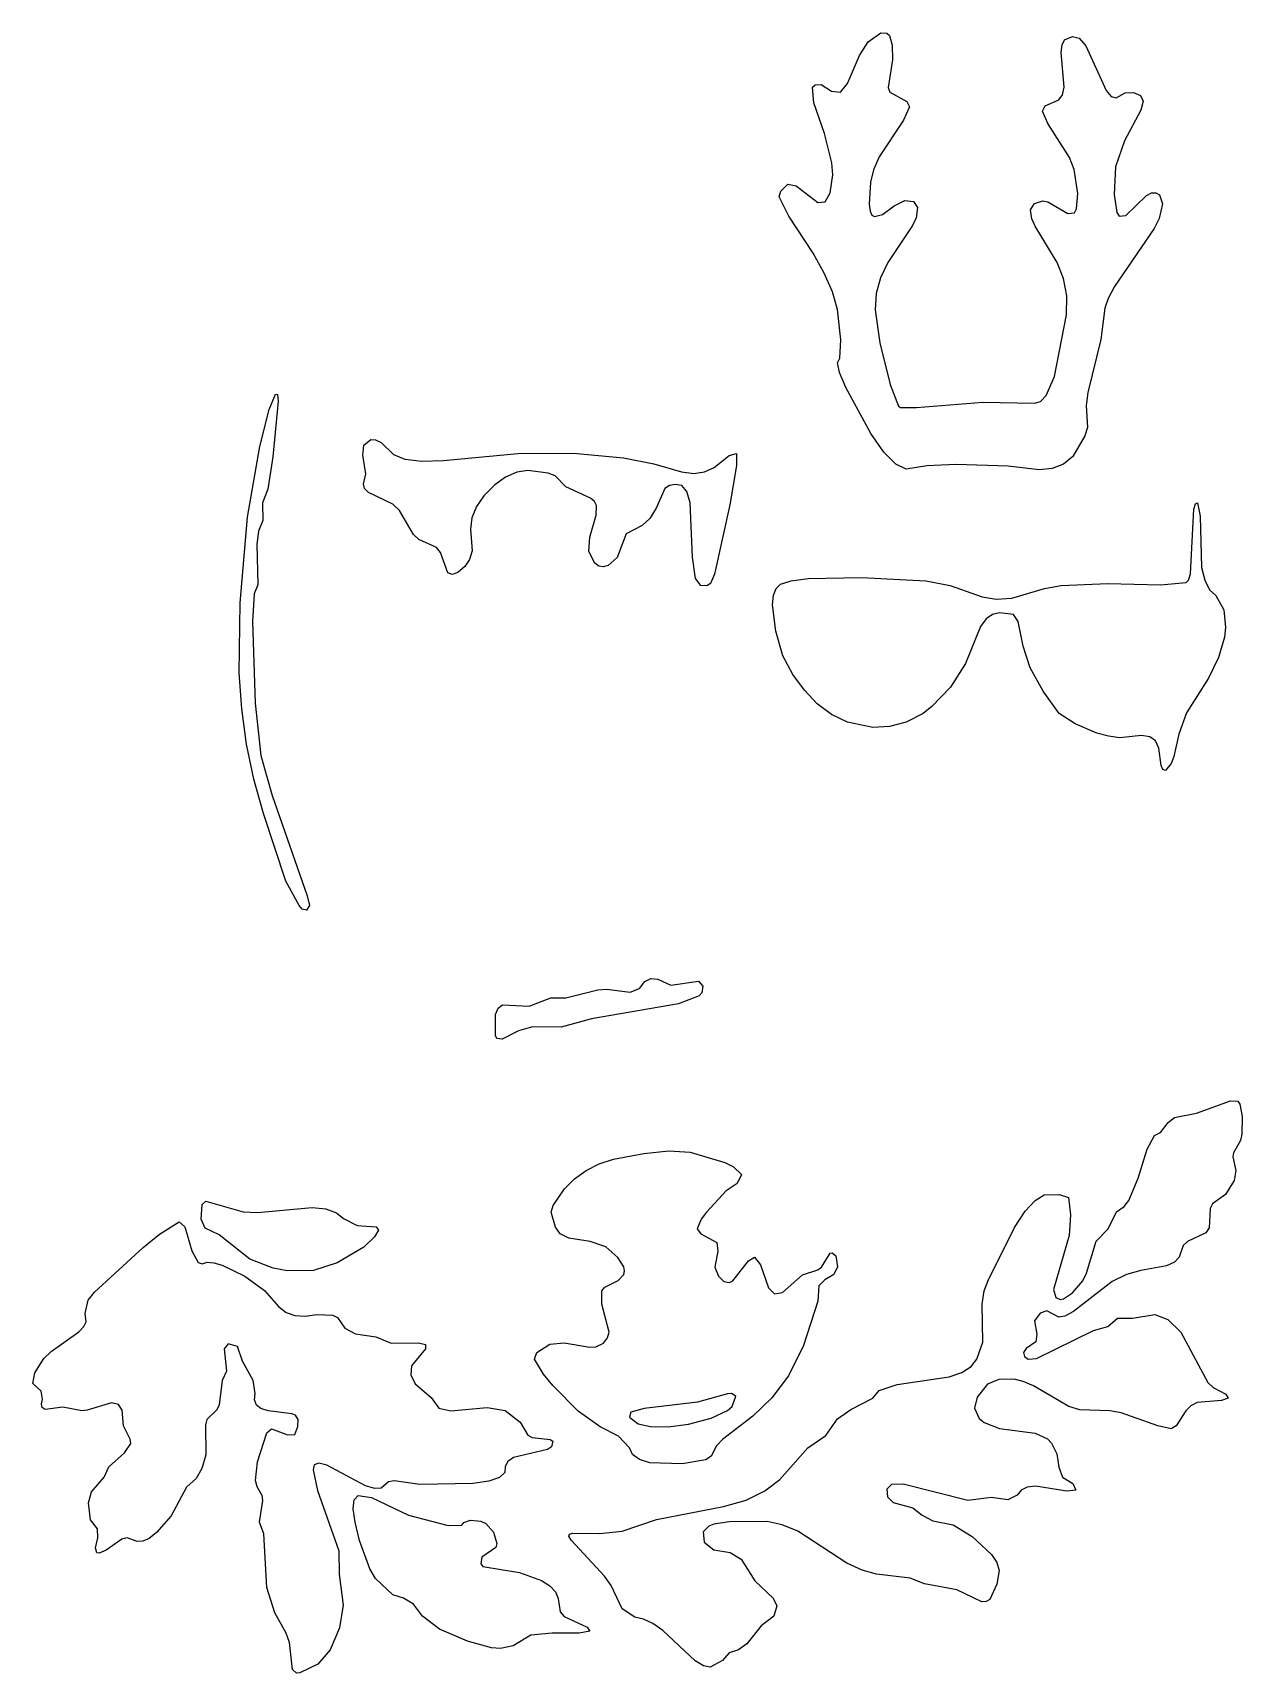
# Model space of a CAD drawing. Header units: millimetres. Extents: x 0 to 28, y 0 to 38.
import ezdxf

# ---------------------------------------------------------------- set-up
doc = ezdxf.new("R2010")
doc.units = ezdxf.units.MM

msp = doc.modelspace()

# ---------------------------------------------------------------- linework, layer by layer
at = {"layer": 'CUT'}
for points in [[(20.256, 27.928), (20.013, 28.044), (19.738, 28.319), (19.431, 28.753), (18.853, 29.819), (18.709, 30.169), (18.663, 30.397), (18.712, 30.503), (18.738, 30.927), (18.663, 31.631), (18.544, 32.042), (18.356, 32.477), (18.1, 32.934), (17.534, 33.794), (17.306, 34.241), (17.345, 34.373), (17.509, 34.537), (17.703, 34.497), (18.208, 34.116), (18.375, 34.125), (18.488, 34.334), (18.55, 34.756), (18.531, 35.034), (18.363, 35.713), (18.116, 36.425), (18.081, 36.787), (18.144, 36.838), (18.283, 36.848), (18.519, 36.692), (18.734, 36.669), (18.891, 36.872), (19.169, 37.525), (19.372, 37.838), (19.663, 38.048), (19.809, 38.041), (19.864, 37.984), (19.931, 37.759), (19.941, 37.422), (19.833, 36.778), (19.873, 36.672), (20.269, 36.452), (20.334, 36.331), (20.189, 36.023), (19.625, 35.17), (19.5, 34.873), (19.425, 34.581), (19.397, 34.07), (19.416, 33.911), (19.456, 33.816), (19.519, 33.784), (19.705, 33.834), (19.972, 34.034), (20.222, 34.159), (20.422, 34.134), (20.516, 33.997), (20.484, 33.759), (20.4, 33.577), (19.828, 32.719), (19.658, 32.367), (19.561, 32.002), (19.538, 31.622), (19.647, 30.858), (19.881, 29.888), (20.078, 29.391), (20.122, 29.359), (20.495, 29.358), (22.039, 29.481), (23.228, 29.461), (23.366, 29.497), (23.502, 29.639), (23.694, 30.075), (23.975, 31.509), (23.977, 31.945), (23.905, 32.348), (23.759, 32.719), (23.244, 33.562), (23.166, 33.731), (23.134, 33.941), (23.228, 34.088), (23.425, 34.15), (23.538, 34.125), (24.006, 33.856), (24.159, 33.875), (24.206, 33.963), (24.234, 34.325), (24.152, 34.877), (24.042, 35.155), (23.542, 35.942), (23.416, 36.231), (23.481, 36.352), (23.791, 36.497), (23.877, 36.608), (23.917, 36.786), (23.848, 37.591), (23.87, 37.772), (23.928, 37.888), (24.109, 37.961), (24.266, 37.928), (24.419, 37.745), (24.891, 36.708), (25.009, 36.573), (25.122, 36.541), (25.331, 36.653), (25.528, 36.666), (25.691, 36.591), (25.753, 36.466), (25.7, 36.252), (25.316, 35.544), (25.109, 34.941), (25.078, 34.3), (25.138, 33.884), (25.191, 33.794), (25.345, 33.812), (25.831, 34.278), (25.944, 34.334), (26.044, 34.338), (26.131, 34.287), (26.198, 34.084), (26.122, 33.744), (26.006, 33.506), (25.083, 32.161), (24.936, 31.883), (24.863, 31.659), (24.769, 30.933), (24.467, 29.702), (24.427, 29.405), (24.462, 28.897), (24.4, 28.703), (24.116, 28.222), (23.902, 28.042), (23.642, 27.939), (23.337, 27.913), (22.62, 28), (21.416, 28.038), (20.733, 28.005)], [(6.348, 17.695), (6.247, 17.725), (6.175, 17.805), (5.866, 18.372), (5.35, 19.938), (5.125, 20.737), (4.956, 21.548), (4.844, 22.37), (4.788, 23.203), (4.806, 24.83), (4.975, 26.812), (5.266, 28.453), (5.484, 29.314), (5.628, 29.669), (5.672, 29.656), (5.688, 29.505), (5.566, 28.216), (5.447, 27.462), (5.325, 27.15), (5.336, 26.734), (5.237, 26.491), (5.194, 26.189), (5.219, 25.248), (5.137, 25.034), (5.094, 24.394), (5.156, 22.502), (5.288, 21.288), (5.552, 20.359), (6.361, 18.03), (6.419, 17.803)], [(15.809, 25.494), (15.716, 25.278), (15.634, 25.222), (15.491, 25.227), (15.372, 25.388), (15.302, 25.883), (15.248, 27.148), (15.17, 27.408), (15.053, 27.55), (14.897, 27.575), (14.766, 27.55), (14.659, 27.475), (14.458, 27.022), (14.306, 26.781), (14.128, 26.62), (13.759, 26.428), (13.552, 25.88), (13.341, 25.694), (13.23, 25.659), (13.127, 25.678), (13.031, 25.75), (12.895, 26.017), (12.916, 26.353), (13.066, 26.864), (13.072, 27.087), (13.023, 27.177), (12.933, 27.255), (12.364, 27.519), (12.114, 27.773), (11.955, 27.833), (11.481, 27.9), (11.222, 27.856), (10.966, 27.744), (10.713, 27.562), (10.463, 27.312), (10.286, 27.058), (10.183, 26.798), (10.153, 26.534), (10.189, 26.031), (10.13, 25.831), (10.019, 25.666), (9.856, 25.534), (9.725, 25.486), (9.625, 25.52), (9.453, 25.995), (9.359, 26.111), (8.952, 26.292), (8.83, 26.414), (8.503, 26.972), (8.347, 27.116), (7.786, 27.384), (7.695, 27.478), (7.669, 27.581), (7.723, 27.817), (7.653, 28.253), (7.673, 28.486), (7.838, 28.612), (7.95, 28.608), (8.075, 28.548), (8.362, 28.266), (8.631, 28.158), (9.019, 28.111), (9.525, 28.125), (11.245, 28.294), (12.542, 28.3), (13.7, 28.188), (14.403, 28.05), (15.044, 27.862), (15.327, 27.83), (15.58, 27.864), (15.803, 27.966), (16.147, 28.245), (16.316, 28.294), (16.316, 28.011), (16.166, 27.097)], [(27.663, 24.256), (27.634, 24.034), (27.494, 23.562), (27.263, 23.08), (26.752, 22.277), (26.578, 21.781), (26.462, 21.266), (26.4, 21.097), (26.266, 20.938), (26.209, 20.959), (26.166, 21.053), (26.116, 21.456), (26.039, 21.623), (25.905, 21.72), (25.712, 21.747), (25.206, 21.698), (24.944, 21.733), (24.675, 21.806), (24.175, 22.02), (23.8, 22.259), (23.434, 22.775), (23.131, 23.316), (22.966, 23.819), (22.853, 24.395), (22.747, 24.553), (22.419, 24.591), (22.256, 24.559), (22.109, 24.456), (21.978, 24.281), (21.633, 23.416), (21.284, 22.872), (20.853, 22.425), (20.647, 22.263), (20.253, 22.059), (19.866, 21.958), (19.478, 21.938), (18.897, 22.059), (18.52, 22.239), (18.187, 22.487), (17.894, 22.8), (17.625, 23.163), (17.392, 23.597), (17.228, 24.169), (17.155, 24.784), (17.177, 25.003), (17.238, 25.163), (17.337, 25.263), (17.586, 25.337), (17.983, 25.388), (19.222, 25.413), (20.712, 25.337), (21.277, 25.231), (22.013, 24.969), (22.341, 24.913), (22.706, 24.938), (23.466, 25.163), (23.85, 25.231), (24.928, 25.275), (26.156, 25.245), (26.747, 25.297), (26.803, 25.353), (26.845, 25.498), (26.925, 27.003), (26.962, 27.125), (27.013, 27.15), (27.07, 26.834), (27.105, 25.65), (27.177, 25.35), (27.288, 25.131), (27.437, 24.994), (27.625, 24.663)], [(10.73, 14.795), (10.734, 15.278), (10.792, 15.422), (10.889, 15.503), (11.513, 15.475), (12.011, 15.661), (12.359, 15.664), (13.106, 15.85), (13.306, 15.862), (13.856, 15.794), (14.072, 15.878), (14.191, 16.042), (14.334, 16.112), (14.494, 16.1), (14.795, 15.961), (15.437, 16.05), (15.536, 15.933), (15.516, 15.784), (15.45, 15.709), (14.972, 15.522), (12.955, 15.181), (12.256, 14.981), (11.591, 14.995), (11.263, 14.897), (10.887, 14.705), (10.763, 14.725)], [(12.486, 3.083), (12.431, 3.178), (12.444, 3.222), (12.522, 3.25), (13.15, 3.241), (13.667, 3.292), (14.467, 3.562), (16.019, 3.863), (16.542, 4.017), (16.977, 4.227), (17.322, 4.491), (17.973, 5.231), (18.394, 5.512), (18.658, 5.902), (18.972, 6.119), (19.478, 6.381), (19.628, 6.556), (20.045, 6.698), (21.248, 6.872), (21.545, 6.978), (21.759, 7.116), (21.891, 7.284), (22.036, 7.678), (22.017, 8.559), (22.066, 8.872), (22.155, 9.105), (22.769, 10.337), (23.014, 10.714), (23.242, 10.967), (23.453, 11.097), (23.8, 11.1), (24.016, 11.034), (24.062, 10.631), (24.038, 10.152), (23.672, 8.9), (23.728, 8.717), (23.828, 8.666), (23.903, 8.683), (24.109, 8.825), (24.35, 9.1), (24.437, 9.275), (24.663, 10.019), (24.941, 10.309), (25.13, 10.702), (25.312, 10.828), (25.416, 10.966), (25.631, 11.484), (25.845, 12.158), (26.016, 12.475), (26.15, 12.542), (26.328, 12.772), (26.478, 12.889), (26.989, 12.988), (27.775, 13.273), (27.944, 13.266), (27.992, 13.197), (28.047, 12.909), (28.041, 12.506), (28.009, 12.356), (27.848, 12.072), (27.833, 11.978), (27.897, 11.661), (27.862, 11.425), (27.661, 11.102), (27.356, 10.887), (27.306, 10.775), (27.281, 10.327), (27.206, 10.217), (26.781, 10.014), (26.681, 9.917), (26.584, 9.653), (26.477, 9.536), (26.292, 9.445), (25.694, 9.344), (25.361, 9.245), (25.033, 9.086), (24.131, 8.389), (23.931, 8.28), (23.791, 8.256), (23.513, 8.403), (23.363, 8.347), (23.234, 8.175), (23.281, 7.866), (23.258, 7.684), (23.034, 7.533), (22.972, 7.438), (22.998, 7.345), (23.081, 7.284), (23.277, 7.298), (24.597, 7.95), (24.928, 8.044), (25.153, 8.236), (25.502, 8.238), (26.023, 8.323), (26.322, 8.2), (26.625, 7.908), (27.252, 6.744), (27.375, 6.628), (27.666, 6.469), (27.719, 6.378), (27.57, 6.323), (27.006, 6.275), (26.856, 6.2), (26.741, 6.088), (26.516, 5.736), (26.397, 5.666), (26.092, 5.736), (25.242, 6.037), (24.977, 6.088), (24.28, 6.105), (24.027, 6.189), (23.206, 6.669), (22.969, 6.769), (22.756, 6.822), (22.403, 6.811), (22.138, 6.706), (21.898, 6.406), (21.841, 6.144), (21.944, 5.911), (22.066, 5.816), (22.417, 5.672), (23.242, 5.567), (23.528, 5.438), (23.622, 5.338), (23.748, 5.091), (23.794, 4.781), (23.88, 4.55), (24.117, 4.402), (24.187, 4.247), (23.977, 4.223), (23.25, 4.338), (23.062, 4.312), (22.922, 4.244), (22.828, 4.131), (22.613, 4.019), (22.231, 4.073), (21.681, 4.002), (20.183, 4.387), (19.913, 4.375), (19.806, 4.269), (19.825, 4.088), (19.95, 3.958), (20.411, 3.839), (20.628, 3.662), (20.873, 3.533), (21.341, 3.439), (21.781, 3.169), (22.236, 2.755), (22.358, 2.564), (22.409, 2.384), (22.359, 2.064), (22.191, 1.713), (22.106, 1.661), (22.006, 1.658), (21.431, 1.933), (20.681, 2.069), (20.344, 2.206), (19.566, 2.3), (19.23, 2.392), (18.877, 2.552), (17.744, 3.294), (17.381, 3.444), (17.031, 3.522), (16.155, 3.512), (15.797, 3.459), (15.677, 3.414), (15.544, 3.281), (15.572, 3.037), (15.792, 2.858), (16.172, 2.797), (16.427, 2.644), (16.742, 2.139), (17.172, 1.744), (17.253, 1.562), (17.187, 1.319), (16.891, 1.097), (16.556, 0.681), (16.366, 0.544), (16.15, 0.469), (15.992, 0.297), (15.706, 0.137), (15.555, 0.17), (15.364, 0.286), (14.614, 0.987), (14.38, 1.15), (14.163, 1.253), (13.963, 1.297), (13.67, 1.492), (13.416, 2.034), (13.259, 2.253)], [(14.309, 4.881), (14.066, 4.956), (13.909, 5.072), (13.841, 5.228), (13.581, 5.498), (13.159, 5.713), (12.645, 6.081), (12.062, 6.675), (11.841, 6.939), (11.631, 7.284), (11.686, 7.441), (11.991, 7.628), (12.319, 7.661), (12.916, 7.564), (13.059, 7.567), (13.234, 7.653), (13.33, 7.775), (13.369, 7.909), (13.2, 8.559), (13.195, 8.866), (13.266, 8.953), (13.575, 9.108), (13.703, 9.25), (13.723, 9.334), (13.708, 9.428), (13.569, 9.644), (13.288, 9.887), (12.927, 10.014), (12.434, 10.091), (12.228, 10.191), (12.123, 10.344), (12.025, 10.691), (12.064, 10.847), (12.334, 11.234), (12.566, 11.466), (12.831, 11.658), (13.131, 11.811), (13.466, 11.925), (14.172, 12.056), (14.753, 12.113), (15.248, 12.086), (16.05, 11.847), (16.252, 11.747), (16.434, 11.566), (16.331, 11.355), (16.08, 11.189), (15.625, 10.697), (15.502, 10.528), (15.409, 10.303), (15.494, 10.194), (15.861, 9.988), (15.888, 9.791), (15.817, 9.42), (15.903, 9.212), (16.025, 9.087), (16.159, 9.062), (16.236, 9.102), (16.6, 9.564), (16.738, 9.65), (16.878, 9.472), (17.059, 8.936), (17.2, 8.797), (17.383, 8.83), (17.852, 9.242), (18.205, 9.352), (18.289, 9.417), (18.489, 9.741), (18.538, 9.75), (18.625, 9.68), (18.663, 9.422), (18.573, 9.247), (18.366, 9.122), (18.231, 8.981), (18.209, 8.627), (17.872, 7.6), (17.527, 6.895), (17.138, 6.384), (16.695, 5.959), (15.997, 5.42), (15.853, 5.273), (15.734, 5.031), (15.606, 4.945), (15.059, 4.853)], [(8.019, 10.278), (7.927, 10.125), (7.678, 9.884), (7.059, 9.519), (6.508, 9.337), (5.9, 9.331), (5.575, 9.394), (5.033, 9.603), (4.323, 10.167), (3.995, 10.325), (3.903, 10.528), (3.927, 10.87), (4.012, 10.95), (4.875, 10.7), (5.213, 10.688), (6.478, 10.802), (6.797, 10.767), (7.041, 10.681), (7.209, 10.544), (7.519, 10.381), (7.964, 10.352)], [(6.192, 0.006), (6.112, 0), (6.025, 0.089), (5.95, 0.712), (5.875, 0.925), (5.612, 1.397), (5.425, 1.987), (5.355, 3.234), (5.256, 3.506), (5.336, 4.003), (5.32, 4.122), (5.2, 4.322), (5.164, 4.466), (5.209, 4.903), (5.43, 5.573), (5.537, 5.669), (5.909, 5.531), (6.077, 5.537), (6.15, 5.719), (6.153, 5.887), (6.094, 5.981), (6.008, 6.014), (5.459, 6.084), (5.291, 6.136), (5.184, 6.22), (5.141, 6.338), (5.159, 6.488), (5.108, 6.792), (4.861, 7.239), (4.744, 7.581), (4.528, 7.637), (4.439, 7.52), (4.495, 7.009), (4.394, 6.787), (4.319, 6.225), (4.269, 6.112), (4.039, 5.883), (4.005, 5.761), (4.014, 5.067), (3.922, 4.747), (3.791, 4.514), (3.562, 4.316), (3.208, 3.647), (2.869, 3.263), (2.7, 3.128), (2.55, 3.059), (2.419, 3.056), (2.189, 3.138), (2.067, 3.112), (1.698, 2.85), (1.538, 2.781), (1.488, 2.794), (1.453, 2.908), (1.506, 3.141), (1.502, 3.347), (1.339, 3.559), (1.288, 3.953), (1.358, 4.209), (1.653, 4.548), (1.762, 4.786), (2.128, 5.109), (2.272, 5.328), (2.259, 5.428), (2.105, 5.738), (2.07, 6.097), (1.984, 6.234), (1.823, 6.272), (1.261, 6.1), (1.133, 6.088), (0.694, 6.173), (0.286, 6.12), (0.22, 6.161), (0.2, 6.241), (0.225, 6.359), (0.191, 6.541), (0, 6.722), (0.044, 6.966), (0.259, 7.3), (0.428, 7.462), (1.07, 7.919), (1.186, 8.044), (1.234, 8.153), (1.211, 8.344), (1.281, 8.653), (1.431, 8.839), (2.556, 9.875), (2.939, 10.186), (3.391, 10.466), (3.523, 10.352), (3.688, 9.794), (3.834, 9.525), (3.931, 9.494), (4.044, 9.531), (4.198, 9.522), (4.395, 9.466), (4.916, 9.212), (5.375, 8.88), (5.697, 8.503), (5.872, 8.369), (6.078, 8.294), (6.316, 8.278), (6.584, 8.322), (6.958, 8.306), (7.063, 8.247), (7.236, 8.003), (7.484, 7.869), (7.956, 7.805), (8.309, 7.655), (8.945, 7.663), (9.106, 7.622), (9.105, 7.525), (8.786, 7.128), (8.763, 6.922), (8.87, 6.709), (9.237, 6.398), (9.416, 6.15), (9.694, 6.089), (10.534, 6.159), (10.953, 6.091), (11.305, 5.823), (11.477, 5.522), (11.58, 5.466), (12, 5.419), (12.062, 5.381), (12.028, 5.25), (11.933, 5.186), (11.148, 5), (11.02, 4.912), (10.953, 4.797), (10.947, 4.653), (10.82, 4.539), (10.573, 4.455), (10.206, 4.4), (8.973, 4.377), (8.38, 4.458), (8.252, 4.436), (8.075, 4.294), (7.931, 4.281), (7.719, 4.344), (6.819, 4.823), (6.631, 4.87), (6.525, 4.834), (6.5, 4.716), (6.6, 4.239), (7.1, 2.836), (7.106, 2.295), (7.2, 1.581), (7.112, 1.05), (6.895, 0.544), (6.609, 0.212)], [(13.836, 5.942), (14.038, 5.787), (14.327, 5.725), (14.734, 5.713), (15.209, 5.773), (15.734, 5.916), (16.112, 6.092), (16.222, 6.188), (16.302, 6.427), (16.206, 6.484), (16.112, 6.481), (15.413, 6.283), (14.177, 6.142), (13.866, 6.053)], [(12.919, 0.978), (12.667, 0.928), (12.047, 0.928), (11.55, 0.88), (11.138, 0.638), (10.847, 0.575), (10.641, 0.591), (10.078, 0.744), (9.43, 1.023), (9.038, 1.322), (8.831, 1.6), (8.6, 1.741), (8.347, 1.814), (7.944, 2.194), (7.814, 2.422), (7.578, 3.075), (7.472, 3.5), (7.431, 3.816), (7.456, 4.022), (7.547, 4.119), (7.855, 4.073), (8.716, 3.666), (9.636, 3.423), (9.953, 3.431), (9.997, 3.494), (10.15, 3.553), (10.391, 3.525), (10.505, 3.47), (10.681, 3.272), (10.763, 3.009), (10.737, 2.916), (10.416, 2.688), (10.388, 2.534), (10.434, 2.473), (11.288, 2.333), (11.794, 2.147), (11.991, 2.025), (12.122, 1.888), (12.187, 1.734), (12.231, 1.425), (12.319, 1.312), (12.853, 1.069)]]:
    msp.add_lwpolyline(points, close=True, dxfattribs=at)

doc.saveas('drawing.dxf')
